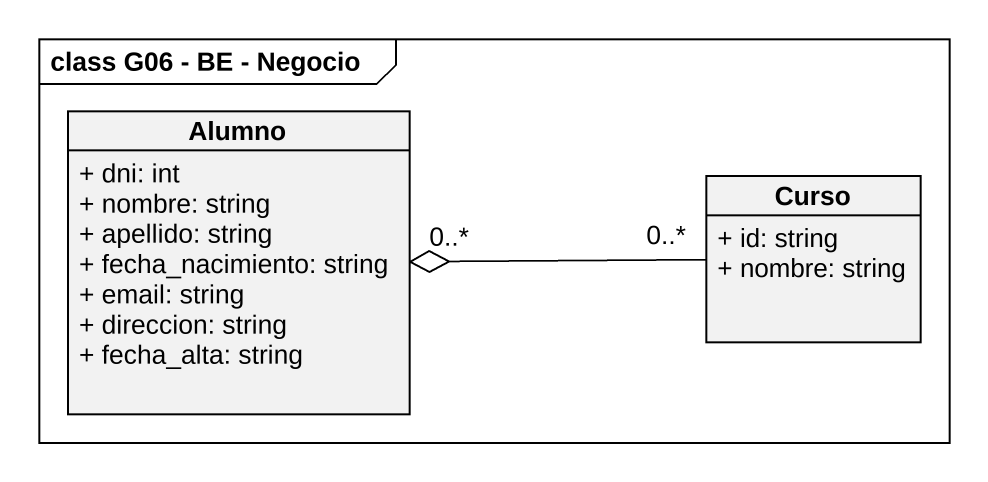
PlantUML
@startuml
mainframe class G06 - BE - Negocio
hide circle
hide empty members
skinparam classAttributeIconSize 0
class Alumno {
  + dni: int
  + nombre: string
  + apellido: string
  + fecha_nacimiento: string
  + email: string
  + direccion: string
  + fecha_alta: string
}
class Curso {
  + id: string
  + nombre: string
}
Curso "0..*" -left-o "0..*" Alumno
@enduml
